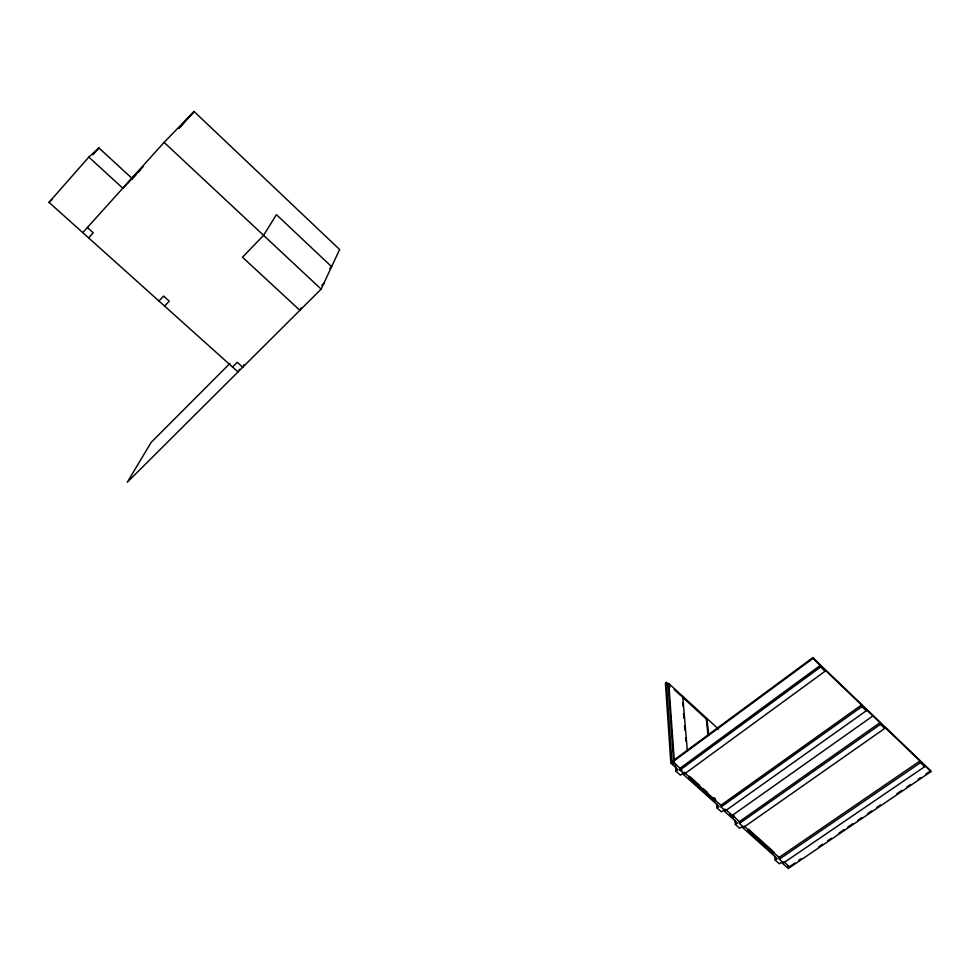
<?xml version="1.0" encoding="UTF-8"?>
<svg xmlns="http://www.w3.org/2000/svg" width="980" height="980" viewBox="0 0 980 980"><rect width="100%" height="100%" fill="white"/><g stroke="black" fill="none" stroke-linecap="round" stroke-linejoin="round"><path stroke-width="1.47" d="M229.945 363.421L151.092 442.458L127.278 482.258L321.134 289.137L339.619 249.508L194.052 111.499L164.101 142.37L82.761 232.64M301.032 307.928L299.88 310.305L242.489 257.213L263.583 235.347L276.409 214.645L331.608 266.67L329.684 268.594M244.106 364.646L242.721 367.255L237.246 362.33L232.542 367.035M239.414 369.313L238.005 371.947L49 202.346L88.825 157.094L98.919 147.931L132.153 178.495L122.806 188.209L88.825 157.094M92.892 154.779L98.919 147.931M132.067 179.242L136.097 174.771M138.119 172.529L140.14 170.287M88.617 237.895L93.235 232.799L87.367 227.519M158.932 300.983L163.599 296.082L169.258 301.166L164.591 306.066M127.559 182.929L143.068 166.845M321.857 285.327L323.829 283.355M49 202.346L52.222 199.369M670.112 685.829L666.388 682.399L665.408 683.146L670.859 763.212L678.099 769.704L676.004 771.248L680.389 775.18L682.497 773.649L719.136 806.503L717.029 807.998L721.329 811.844L723.436 810.35L737.499 822.967L735.392 824.45L739.655 828.259L741.762 826.789L777.287 858.639L775.18 860.085L779.345 863.821L781.452 862.376L788.288 868.501L789.341 867.79L787.565 866.185L788.263 865.708M718.511 729.108L668.777 683.513L668.139 684.003L673.799 764.143L674.436 762.795M708.05 735.686L706.286 718.977L706.935 718.487L708.712 735.208M783.865 861.763L790.052 867.312L931 771.591L930.743 770.745L812.8 657.641L672.55 761.092L682.043 770.39M670.859 763.212L671.913 762.44L666.388 682.399M672.611 761.926L812.984 658.425L812.8 657.641M812.984 658.425L820.26 665.408L679.851 768.418L679.973 770.096L684.371 774.041L825.05 671.239L824.682 669.646L861.53 704.988L861.959 706.605L866.283 710.757L725.384 810.827L721.072 806.957L720.888 805.254L861.53 704.988M679.973 770.096L820.628 666.988L820.26 665.408M699.696 785.458L689.491 776.307L688.867 777.655L714.947 801.052L715.498 799.129M721.072 806.957L861.959 706.605M730.394 813.78L729.696 814.282L733.371 817.577L733.898 815.642M730.48 816.671L731.533 815.923M866.283 710.757L865.855 709.128L879.991 722.677L739.251 821.73L739.471 823.457L743.734 827.279L884.732 728.434L884.266 726.78L919.951 760.995L920.465 762.685L924.655 766.703L783.498 862.951L779.321 859.203L779.051 857.439L919.951 760.995M739.471 823.457L880.444 724.33L879.991 722.677M773.967 852.882L773.269 853.36L747.973 830.673L748.561 829.313L773.833 852M779.321 859.203L920.465 762.685M794.939 863.013L789.905 866.43L790.052 867.312M798.712 860.44L801.223 858.737M818.827 846.781L822.6 844.209M827.622 840.791L831.395 838.231M838.941 833.11L843.976 829.692M847.749 827.132L852.772 823.715M857.806 820.297L861.579 817.724M867.864 813.461L871.637 810.889M876.671 807.471L880.444 804.911M896.786 793.812L901.821 790.395M906.843 786.977L910.616 784.417M918.162 779.284L920.673 777.581M925.708 774.163L929.481 771.591M703.089 788.508L707.634 792.575M713.293 797.659L715.559 799.705M732.134 814.576L739.68 822.122M684.187 772.314L721.329 805.646M725.188 809.113L732.232 815.433L872.935 715.914L872.715 715.094M744.175 826.152L779.467 857.819M671.913 762.44L673.799 764.143M674.216 689.577L680.965 695.776M682.092 696.805L706.286 718.977M667.649 685.192L669.879 687.237M164.101 142.37L321.134 289.137M931 771.591L924.14 765.013L924.655 766.703M820.628 666.988L825.05 671.239M880.444 724.33L884.732 728.434M774.494 855.601L775.18 860.085M734.841 819.905L735.392 824.45M733.003 814.552L733.371 817.577M716.552 803.502L717.029 807.998M714.628 798.014L714.947 801.052M682.742 696.314L687.372 751.219M682.607 702.905L682.864 705.955M683.501 713.587L683.881 718.156M684.518 725.788L684.91 730.357M685.547 737.989L685.804 741.039M684.248 772.363L684.371 774.041M675.563 765.172L676.004 771.248M668.777 683.513L674.289 760.603M194.052 111.499L178.887 128.356L194.052 111.499"/></g></svg>
